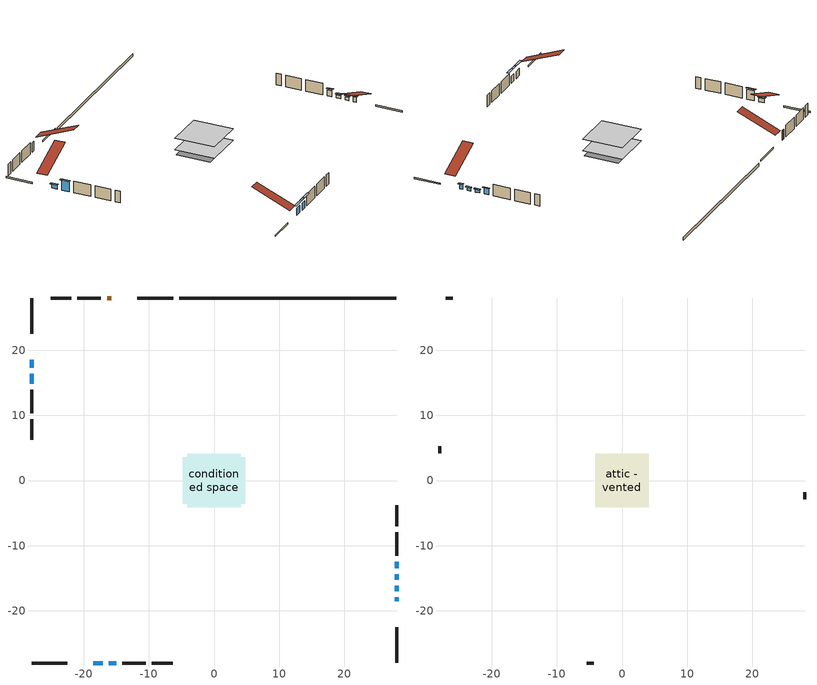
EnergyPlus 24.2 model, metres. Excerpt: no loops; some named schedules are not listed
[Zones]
conditioned space
 floor adiabatic (Floor2 construction): -4.13,-4.13 -4.13,4.13 4.13,4.13 4.13,-4.13 z0.26
 floor adiabatic (AdiabaticFloorConstruction): -4.12,-4.12 -4.12,4.12 4.12,4.12 4.12,-4.12 z0.26
 floor foundation (Slab1 construction): -4.8,-3.55 -4.8,3.55 4.8,3.55 4.8,-3.55 z-0.35
 wall outside (RimJoist1 construction): -6.29,28.03 -11.79,28.03 / -28.03,-28.03 -22.52,-28.03 / -28.03,28.03 -28.03,22.52 / 28.03,-28.03 28.03,-22.52 z0.26:0.56
 wall outside (AdiabaticWallConstruction 1): -15.8,28.03 -16.43,28.03 z0.26:2.29
 wall outside (AdiabaticWallConstruction): 28.03,-18.52 28.03,-17.9 z0.26:1.28; 28.03,-16.98 28.03,-16.16 / 28.03,-15.23 28.03,-14.37 z0.26:0.92; -18.51,-28.03 -17.09,-28.03 / -16.16,-28.03 -15.04,-28.03 z0.26:1.73; -28.03,18.51 -28.03,17.34 z0.26:1.12; -28.03,16.42 -28.03,14.89 z0.26:2.39; 28.03,-13.44 28.03,-12.47 z0.26:1.58
 wall outside (Wall1 construction): -17.35,28.03 -20.96,28.03 / -14.11,-28.03 -10.51,-28.03 / -28.03,13.96 -28.03,10.36 / 28.03,-11.55 28.03,-7.94 z0.26:2.7
 wall outside (Wall2 construction): -21.89,28.03 -25.1,28.03 / -9.58,-28.03 -6.37,-28.03 / -28.03,9.43 -28.03,6.22 / 28.03,-7.01 28.03,-3.8 z0.26:2.7
 wall foundation (FoundationWall1 construction): 28.03,28.03 -5.36,28.03 z-0.35:0.26
 window (WindowConstruction 7): 28.03,-18.51 28.03,-17.9 z0.26:1.27
 window (WindowConstruction): 28.03,-16.97 28.03,-16.16 z0.26:0.92
 window (WindowConstruction 1): 28.03,-15.23 28.03,-14.37 z0.26:0.92
 window (WindowConstruction 2): -18.51,-28.03 -17.09,-28.03 z0.26:1.73
 window (WindowConstruction 3): -16.16,-28.03 -15.04,-28.03 z0.26:1.73
 window (WindowConstruction 4): -28.03,18.51 -28.03,17.35 z0.26:1.12
 window (WindowConstruction 5): -28.03,16.42 -28.03,14.89 z0.26:2.39
 window (WindowConstruction 6): 28.03,-13.44 28.03,-12.47 z0.26:1.58
 door (Door): -15.8,28.03 -16.42,28.03 z0.26:2.29
 ceiling adiabatic (AdiabaticFloorConstruction): 4.12,-4.12 4.12,4.12 -4.12,4.12 -4.12,-4.12 z0.26
attic - vented
 floor to conditioned space (Floor1 construction Reversed): -4.12,-4.12 -4.12,4.12 4.12,4.12 4.12,-4.12 z2.7
 wall outside (Wall3 construction): -26.02,28.03 -27.1,28.03 / -5.44,-28.03 -4.37,-28.03 / -28.03,5.29 -28.03,4.22 / 28.03,-2.88 28.03,-1.8 z0.26:2.7
 roof outside (Roof1 construction): -14.87,28.03,2.7 -14.87,20.1,6 -12.72,20.1,6 -12.72,28.03,2.7; -19.44,-28.03,2.7 -19.44,-20.1,6 -21.59,-20.1,6 -21.59,-28.03,2.7; -28.03,19.44,2.7 -20.1,19.44,6 -20.1,21.59,6 -28.03,21.59,2.7; 28.03,-19.44,2.7 20.1,-19.44,6 20.1,-21.59,6 28.03,-21.59,2.7
shading: 28.03,-17.7 28.03,-18.71 28.44,-18.71 28.44,-17.7 z1.48; 28.03,-15.96 28.03,-17.18 28.44,-17.18 28.44,-15.96 z1.12; 28.03,-14.17 28.03,-15.43 28.44,-15.43 28.44,-14.17 z1.12; -15.97,-28.03 -19.63,-28.03 -19.63,-28.44 -15.97,-28.44 z2.85; -13.92,-28.03 -17.28,-28.03 -17.28,-28.44 -13.92,-28.44 z2.85; -28.03,17.14 -28.03,18.71 -28.44,18.71 -28.44,17.14 z1.32; -28.03,14.69 -28.03,16.62 -28.44,16.62 -28.44,14.69 z2.59; 28.03,-12.27 28.03,-13.64 28.44,-13.64 28.44,-12.27 z1.78
[Building]
Building 1: Terrain=Suburbs
[Site:Location]
Bathurst AP_NB: Latitude {deg}=47.63; Longitude {deg}=-65.74; Time Zone {hr}=-4; Elevation {m}=59; Keep Site Location Information=Yes
[Site:GroundTemperature:Shallow]
0.0375368, -2.14911, -2.32423, -1.28655, 2.87914, 7.02543, 10.62, 12.8971, 13.0906, 11.2385, 7.7356, 3.71651
[Site:WaterMainsTemperature]
Calculation Method=Schedule; Temperature Schedule=mains temperature schedule
[Material] Roughness=Rough; Thermal Absorptance=0.9
Name | Thickness {m} | Conductivity {W/m-K} | Density {kg/m3} | Specific Heat {J/kg-K} | Solar Absorptance | Visible Absorptance
asphalt or fiberglass shingles | 0.00635 | 0.162714 | 1121.4 | 1465.45 | 0.4 | 0.4
ceiling loosefill ins | 0.169333 | 0.0480833 | 16.02 | 1046.75 | 0.7 | 0.7
ceiling stud and cavity | 0.1397 | 0.286413 | 65.682 | 1177.47 | 0.7 | 0.7
concrete 4.0 in. | 0.1016 | 1.803125 | 2242.8 | 837.4 | 0.7 | 0.7
concrete 8.0 in. | 0.2032 | 1.803125 | 2242.8 | 837.4 | 0.7 | 0.7
door material | 0.04445 | 0.053851 | 512.64 | 1214.23 | 0.7 | 0.7
exterior vertical ins | 0.0258564 | 0.029427 | 32.04 | 1214.23 | 0.7 | 0.7
floor covering | 0.0127 | 9.015625 | 54.468 | 1339.84 | 0.6 | 0.6
floor covering 1 | 0.0127 | 0.0433444 | 54.468 | 1339.84 | 0.6 | 0.6
floor rigid ins; wall rigid ins 1 | 0.512978 | 0.029427 | 32.04 | 1214.23 | 0.7 | 0.7
floor stud and cavity | 0.0889 | 0.303776 | 50.32683 | 1063.81 | 0.7 | 0.7
floor stud and cavity 1 | 0.1397 | 1.75129 | 37.0049 | 1207.88 | 0.7 | 0.7
furniture material conditioned space 1 | 0.1524 | 0.115458 | 640.8 | 1214.23 | 0.6 | 0.6
gypsum board | 0.0127 | 0.160291 | 801 | 837.4 | 0.6 | 0.6
gypsum board 1 | 0.0127 | 0.160291 | 801 | 837.4 | 0.7 | 0.7
osb sheathing 0.5 in. | 0.0127 | 0.115458 | 512.64 | 1214.23 | 0.7 | 0.7
osb sheathing 0.75 in. | 0.01905 | 0.115458 | 512.64 | 1214.23 | 0.7 | 0.7
osb sheathing 2.0 in. | 0.0508 | 0.115458 | 512.64 | 1214.23 | 0.7 | 0.7
rim joist stud and cavity | 0.0508 | 0.0707837 | 125.044 | 1163.47 | 0.6 | 0.6
wall rigid ins | 0.051816 | 0.029427 | 32.04 | 1214.23 | 0.7 | 0.7
wall stud and cavity | 0.1397 | 0.0940029 | 139.0536 | 1170.24 | 0.7 | 0.7
wall stud and cavity 1 | 0.1397 | 0.227335 | 139.0536 | 1170.24 | 0.7 | 0.7
wall stud and cavity 2 | 0.0889 | 6.1454 | 50.32683 | 1063.81 | 0.6 | 0.6
wall stud and cavity 3 | 0.0889 | 0.380278 | 52.3479 | 1209.89 | 0.7 | 0.7
wall stud and cavity 4 | 0.0889 | 0.391764 | 83.0341 | 1211.67 | 0.7 | 0.7
wood siding | 0.0254 | 0.102417 | 544.68 | 1172.36 | 0.4 | 0.4
wood siding 1 | 0.00254 | 0.102417 | 544.68 | 1172.36 | 0.4 | 0.4
wood siding 2; wood siding 3; wood siding 4 | 0.0254 | 0.102417 | 544.68 | 1172.36 | 0.7 | 0.7
[WindowMaterial:SimpleGlazingSystem]
Name | U-Factor {W/m2-K} | Solar Heat Gain Coefficient
WindowMaterial | 2.99458 | 0.51
WindowMaterial 1 | 2.992306 | 0.51
WindowMaterial 2 | 2.918492 | 0.63
WindowMaterial 3 | 2.93155 | 0.61
WindowMaterial 4 | 2.958238 | 0.57
WindowMaterial 5 | 2.82878 | 0.58
WindowMaterial 6 | 2.94518 | 0.59
WindowMaterial 7 | 2.97414 | 0.61
[Construction]
AdiabaticFloorConstruction: floor stud and cavity 1, floor rigid ins, osb sheathing 0.75 in., floor covering 1
AdiabaticWallConstruction: wood siding 3, wall rigid ins 1, wall stud and cavity 3, gypsum board
AdiabaticWallConstruction 1: wood siding 4, wall rigid ins 1, wall stud and cavity 3, gypsum board
Door: door material
Floor1 construction Reversed: gypsum board, ceiling stud and cavity, ceiling loosefill ins
Floor2 construction: floor stud and cavity, floor covering
FoundationWall1 construction: concrete 8.0 in., gypsum board 1
furniture construction conditioned space 1: furniture material conditioned space 1
PartitionWallConstruction: gypsum board, wall stud and cavity 4, gypsum board
RimJoist1 construction: wood siding 2, osb sheathing 2.0 in., rim joist stud and cavity
Roof1 construction: asphalt or fiberglass shingles
Slab1 construction: concrete 4.0 in.
Wall1 construction: wood siding, osb sheathing 0.5 in., wall stud and cavity, gypsum board
Wall2 construction: wood siding, wall rigid ins, osb sheathing 0.5 in., wall stud and cavity 1, gypsum board
Wall3 construction: wood siding 1, wall stud and cavity 2
WindowConstruction: WindowMaterial
WindowConstruction 1: WindowMaterial 1
WindowConstruction 2: WindowMaterial 2
WindowConstruction 3: WindowMaterial 3
WindowConstruction 4: WindowMaterial 4
WindowConstruction 5: WindowMaterial 5
WindowConstruction 6: WindowMaterial 6
WindowConstruction 7: WindowMaterial 7
[Zone] Multiplier=1; Part of Total Floor Area=Yes
Name | Volume {m3}
attic - vented | 35.953
conditioned space | 216
[Space]
Name | Zone | Volume {m3}
attic - vented 1 | attic - vented | 35.953
conditioned space 1 | conditioned space | 216
[ZoneInfiltration:EffectiveLeakageArea]
infil attic - vented 1: Zone or Space=attic - vented 1; Schedule=Always On Discrete; Effective Air Leakage Area {cm2}=2720.4; Stack Coefficient=0.000399133; Wind Coefficient=1.34983e-05
[ZoneMixing]
whole house fan mix: Zone or Space=attic - vented; Schedule=Always On Continuous; Design Flow Rate Calculation Method=Flow/Zone; Design Flow Rate {m3/s}=0; Source Zone or Space=conditioned space
[SurfaceProperty:ExposedFoundationPerimeter]
Slab1: Exposed Perimeter Calculation Method=TotalExposedPerimeter; Total Exposed Perimeter {m}=33.382
[InternalMass] Zone or ZoneList=conditioned space; Space or SpaceList=conditioned space 1
Name | Construction | Surface Area {m2}
furniture mass conditioned space 1 | furniture construction conditioned space 1 | 81.6571
partition wall mass | PartitionWallConstruction | 136.072
[Lights]
interior lighting: Zone or ZoneList or Space or SpaceList=conditioned space 1; Schedule=interior lighting schedule; Design Level Calculation Method=LightingLevel; Lighting Level {W}=343.2; Return Air Fraction=0; Fraction Radiant=0.6; Fraction Visible=0.2; Fraction Replaceable=1
[People]
occupants: Zone or ZoneList or Space or SpaceList=conditioned space 1; Number of People Schedule=occupants schedule; Number of People Calculation Method=People; Number of People=3; Fraction Radiant=0.314171; Sensible Heat Fraction=0.56303; Activity Level Schedule=occupants activity schedule; Carbon Dioxide Generation Rate {m3/s-W}=0; Enable ASHRAE 55 Comfort Warnings=No; Mean Radiant Temperature Calculation Type=EnclosureAveraged
[ElectricEquipment] Zone or ZoneList or Space or SpaceList=conditioned space 1; Design Level Calculation Method=EquipmentLevel
Name | Schedule | Design Level {W} | Fraction Latent | Fraction Radiant | Fraction Lost
clothes dryer | clothes dryer schedule | 140.772 | 0.015 | 0.081 | 0.85
clothes washer | clothes washer schedule | 32.1985 | 0.03 | 0.162 | 0.7
cooking range | cooking range schedule | 215.147 | 0.08 | 0.432 | 0.2
dishwasher | dishwasher schedule | 66.8632 | 0.3 | 0.18 | 0.4
fridge | fridge schedule | 72.9452 | 0 | 0.6 | 0
mech vent bath fan 0 | mech vent bath fan 0 schedule | 50.2 | 0 | 0 | 1
mech vent house fan | mech vent house fan schedule | 0 | 0 | 0 | 1
mech vent house fan cfis | mech vent house fan cfis schedule | 0 | 0 | 0 | 0
misc plug loads | misc plug loads schedule | 494.7 | 0.045 | 0.513 | 0.1
whole house fan | Always On Discrete | 0 | 0 | 0 | 1
[OtherEquipment] Zone or ZoneList or Space or SpaceList=conditioned space 1; Design Level Calculation Method=EquipmentLevel
Name | Fuel Type | Schedule | Design Level {W} | Fraction Latent | Fraction Radiant | Fraction Lost
clothes dryer 1 | Electricity | clothes dryer schedule | 0 | 0.015 | 0.081 | 0.85
cooking range 1 | Electricity | cooking range schedule | 0 | 0.08 | 0.432 | 0.2
general water use latent | None | general water use schedule | 62.594 | 1 | 0 | 0
general water use sensible | None | general water use schedule | -61.6891 | 0 | 0.6 | 0
mech vent house fan latent load | None | Always On Discrete | 0 | 1 | 0 | 0
mech vent house fan sensible load | None | Always On Discrete | 0 | 0 | 0 | 0
water heater energy adjustment1 | Electricity | Always On Discrete | 0.01 | 0 | 0 | 1
[ZoneInfiltration:DesignFlowRate] Zone or ZoneList or Space or SpaceList=conditioned space 1; Schedule=Always On Discrete; Design Flow Rate Calculation Method=Flow/Zone; Design Flow Rate {m3/s}=0
infil flow; natural vent flow; whole house fan flow
[ZoneControl:Thermostat]
conditioned space Thermostat: Zone or ZoneList=conditioned space; Control Type Schedule=conditioned space Thermostat Schedule; Control 1=conditioned space temperature setpoint; Temperature Difference Between Cutout And Setpoint {deltaC}=0
[ZoneHVAC:Baseboard:Convective:Electric]
electric baseboard: Availability Schedule=Always On Discrete; Heating Design Capacity {W}=9499.02; Efficiency=1
[AirLoopHVAC:UnitarySystem]
unit heater unitary system: Control Type=Load; Controlling Zone or Thermostat Location=conditioned space; Dehumidification Control Type=None; Availability Schedule=Always On Discrete; Supply Fan=unit heater supply fan; Fan Placement=BlowThrough; Supply Air Fan Operating Mode Schedule=unit heater auto fan schedule; Heating Coil=unit heater htg coil; DX Heating Coil Sizing Ratio=1; Use DOAS DX Cooling Coil=No; Minimum Supply Air Temperature {C}=2; Latent Load Control=SensibleOnlyLoadControl; Cooling Supply Air Flow Rate Method=None; Heating Supply Air Flow Rate Method=SupplyAirFlowRate; Heating Supply Air Flow Rate {m3/s}=0.00141584; No Load Supply Air Flow Rate Method=SupplyAirFlowRate; No Load Supply Air Flow Rate {m3/s}=0; No Load Supply Air Flow Rate Control Set To Low Speed=Yes; Maximum Supply Air Temperature {C}=48.8889; Maximum Outdoor Dry-Bulb Temperature for Supplemental Heater Operation {C}=21; Ancillary On-Cycle Electric Power {W}=0; Ancillary Off-Cycle Electric Power {W}=0
[Fan:SystemModel]
unit heater supply fan: Availability Schedule=Always On Discrete; Design Maximum Air Flow Rate {m3/s}=0.00141584; Speed Control Method=Discrete; Electric Power Minimum Flow Rate Fraction=0.2; Design Pressure Rise {Pa}=500; Motor Efficiency=1; Motor In Air Stream Fraction=1; Design Electric Power Consumption {W}=Autosize; Design Power Sizing Method=PowerPerFlow; Electric Power Per Unit Flow Rate {W/(m3/s)}=28251.7; Electric Power Per Unit Flow Rate Per Unit Pressure {W/((m3/s)-Pa)}=1.66667; Fan Total Efficiency=0.7; Motor Loss Radiative Fraction=0; Number of Speeds=1; Speed Flow Fraction 1=1; Speed Electric Power Fraction 1=1
[Coil:Heating:Fuel]
unit heater htg coil: Availability Schedule=Always On Discrete; Fuel Type=OtherFuel1; Burner Efficiency=0.65; Nominal Capacity {W}=0.293071; On Cycle Parasitic Electric Load {W}=0; Off Cycle Parasitic Fuel Load {W}=0
[Zone equipment]
conditioned space: electric baseboard, unit heater unitary system
[Foundation:Kiva]
Foundation Kiva 1: Initial Indoor Air Temperature {C}=18; Wall Height Above Grade {m}=0.259994; Wall Depth Below Slab {m}=0.2032; Custom Block Material Name 1=exterior vertical ins; Custom Block Depth 1 {m}=0.609996; Custom Block X Position 1 {m}=0.2159; Custom Block Z Position 1 {m}=0
[Foundation:Kiva:Settings]
Soil Conductivity {W/m-K}=0.849921; Soil Density {kg/m3}=1842.3; Soil Specific Heat {J/kg-K}=418.7; Ground Solar Absorptivity=0.9; Ground Thermal Absorptivity=0.9; Ground Surface Roughness {m}=0.03; Far-Field Width {m}=40; Deep-Ground Boundary Condition=ZeroFlux; Deep-Ground Depth {m}=40; Minimum Cell Dimension {m}=0.2; Maximum Cell Growth Coefficient=3; Simulation Timestep=Timestep
[Exterior:Lights]
exterior lighting: Schedule=exterior lighting schedule; Design Level {W}=75.6
[EnergyManagementSystem:GlobalVariable]
infil_program_Qfan
infil_program_Qinf
natural_vent_program_Qnv
natural_vent_program_Qwhf
[EnergyManagementSystem:Sensor]
Name | Output:Variable or Output:Meter Index Key | Output:Variable or Output:Meter
airflow_gain | infil flow | Infiltration Sensible Heat Gain Energy
airflow_gain_1 | natural vent flow | Infiltration Sensible Heat Gain Energy
airflow_gain_2 | whole house fan flow | Infiltration Sensible Heat Gain Energy
airflow_loss | infil flow | Infiltration Sensible Heat Loss Energy
airflow_loss_1 | natural vent flow | Infiltration Sensible Heat Loss Energy
airflow_loss_2 | whole house fan flow | Infiltration Sensible Heat Loss Energy
clg_load_cond |  | Cooling:EnergyTransfer:Zone:CONDITIONED SPACE
clg_sp_s; clg_sp_s_1 | cooling setpoint | Schedule Value
clothes_dryer_exhaust_0_sch_s | clothes dryer exhaust 0 schedule | Schedule Value
conditioned_space_clg_unmet_s | conditioned space | Zone Cooling Setpoint Not Met Time
conditioned_space_htg_unmet_s | conditioned space | Zone Heating Setpoint Not Met Time
cool_season | cooling season schedule | Schedule Value
fridge_tin_s | conditioned space | Zone Mean Air Temperature
htg_load_cond |  | Heating:EnergyTransfer:Zone:CONDITIONED SPACE
htg_sp_s; htg_sp_s_1 | heating setpoint | Schedule Value
ig_ee_conv | clothes dryer | Electric Equipment Convective Heating Energy
ig_ee_conv_2 | cooking range | Electric Equipment Convective Heating Energy
ig_ee_conv_4 | fridge | Electric Equipment Convective Heating Energy
ig_ee_conv_5 | misc plug loads | Electric Equipment Convective Heating Energy
ig_ee_conv_6 | whole house fan | Electric Equipment Convective Heating Energy
ig_ee_rad | clothes dryer | Electric Equipment Radiant Heating Energy
ig_ee_rad_2 | cooking range | Electric Equipment Radiant Heating Energy
ig_ee_rad_4 | fridge | Electric Equipment Radiant Heating Energy
ig_ee_rad_5 | misc plug loads | Electric Equipment Radiant Heating Energy
ig_ee_rad_6 | whole house fan | Electric Equipment Radiant Heating Energy
ig_lgt_conv | interior lighting | Lights Convective Heating Energy
ig_lgt_rad | interior lighting | Lights Radiant Heating Energy
ig_lgt_vis | interior lighting | Lights Visible Radiation Heating Energy
ig_oe_conv | clothes dryer 1 | Other Equipment Convective Heating Energy
ig_oe_conv_1 | cooking range 1 | Other Equipment Convective Heating Energy
ig_oe_conv_2 | general water use latent | Other Equipment Convective Heating Energy
ig_oe_conv_3 | general water use sensible | Other Equipment Convective Heating Energy
ig_oe_conv_4 | water heater energy adjustment1 | Other Equipment Convective Heating Energy
ig_oe_rad | clothes dryer 1 | Other Equipment Radiant Heating Energy
ig_oe_rad_1 | cooking range 1 | Other Equipment Radiant Heating Energy
ig_oe_rad_2 | general water use latent | Other Equipment Radiant Heating Energy
ig_oe_rad_3 | general water use sensible | Other Equipment Radiant Heating Energy
ig_oe_rad_4 | water heater energy adjustment1 | Other Equipment Radiant Heating Energy
ig_ppl_conv | occupants | People Convective Heating Energy
ig_ppl_rad | occupants | People Radiant Heating Energy
im_conv | furniture mass conditioned space 1 | Surface Inside Face Convection Heat Gain Energy
im_conv_1 | partition wall mass | Surface Inside Face Convection Heat Gain Energy
im_ig | furniture mass conditioned space 1 | Surface Inside Face Internal Gains Radiation Heat Gain Energy
im_ig_1 | partition wall mass | Surface Inside Face Internal Gains Radiation Heat Gain Energy
im_lgt | furniture mass conditioned space 1 | Surface Inside Face Lights Radiation Heat Gain Energy
im_lgt_1 | partition wall mass | Surface Inside Face Lights Radiation Heat Gain Energy
im_sol | furniture mass conditioned space 1 | Surface Inside Face Solar Radiation Heat Gain Energy
im_sol_1 | partition wall mass | Surface Inside Face Solar Radiation Heat Gain Energy
im_surf | furniture mass conditioned space 1 | Surface Inside Face Net Surface Thermal Radiation Heat Gain Energy
im_surf_1 | partition wall mass | Surface Inside Face Net Surface Thermal Radiation Heat Gain Energy
mech_vent_bath_fan_0_sch_s | mech vent bath fan 0 schedule | Schedule Value
mv_conv | mech vent bath fan 0 | Electric Equipment Convective Heating Energy
mv_conv_1 | mech vent house fan | Electric Equipment Convective Heating Energy
mv_conv_2 | mech vent house fan cfis | Electric Equipment Convective Heating Energy
mv_conv_3 | mech vent house fan latent load | Other Equipment Convective Heating Energy
mv_conv_4 | mech vent house fan sensible load | Other Equipment Convective Heating Energy
mv_rad | mech vent bath fan 0 | Electric Equipment Radiant Heating Energy
mv_rad_1 | mech vent house fan | Electric Equipment Radiant Heating Energy
mv_rad_2 | mech vent house fan cfis | Electric Equipment Radiant Heating Energy
mv_rad_3 | mech vent house fan latent load | Other Equipment Radiant Heating Energy
mv_rad_4 | mech vent house fan sensible load | Other Equipment Radiant Heating Energy
natural_vent_s | natural vent schedule | Schedule Value
out_pb_s |  | Site Outdoor Air Barometric Pressure
out_wt_s |  | Site Outdoor Air Humidity Ratio
site_vw_s |  | Site Wind Speed
ss_back_out | Window1 | Surface Window Shortwave from Zone Back Out Window Heat Transfer Rate
ss_back_out_1 | Window2 | Surface Window Shortwave from Zone Back Out Window Heat Transfer Rate
ss_back_out_2 | Window3 | Surface Window Shortwave from Zone Back Out Window Heat Transfer Rate
ss_back_out_3 | Window4 | Surface Window Shortwave from Zone Back Out Window Heat Transfer Rate
ss_back_out_4 | Window5 | Surface Window Shortwave from Zone Back Out Window Heat Transfer Rate
ss_back_out_5 | Window6 | Surface Window Shortwave from Zone Back Out Window Heat Transfer Rate
ss_back_out_6 | Window7 | Surface Window Shortwave from Zone Back Out Window Heat Transfer Rate
ss_back_out_7 | Window8 | Surface Window Shortwave from Zone Back Out Window Heat Transfer Rate
ss_conv | Door1 | Surface Inside Face Convection Heat Gain Energy
ss_conv_1 | Window1 | Surface Inside Face Convection Heat Gain Energy
ss_conv_2 | Window2 | Surface Inside Face Convection Heat Gain Energy
ss_conv_3 | Window3 | Surface Inside Face Convection Heat Gain Energy
ss_conv_4 | Window4 | Surface Inside Face Convection Heat Gain Energy
ss_conv_5 | Window5 | Surface Inside Face Convection Heat Gain Energy
ss_conv_6 | Window6 | Surface Inside Face Convection Heat Gain Energy
ss_conv_7 | Window7 | Surface Inside Face Convection Heat Gain Energy
ss_conv_8 | Window8 | Surface Inside Face Convection Heat Gain Energy
ss_ig | Door1 | Surface Inside Face Internal Gains Radiation Heat Gain Energy
ss_ig_1 | Window1 | Surface Inside Face Internal Gains Radiation Heat Gain Energy
ss_ig_2 | Window2 | Surface Inside Face Internal Gains Radiation Heat Gain Energy
ss_ig_3 | Window3 | Surface Inside Face Internal Gains Radiation Heat Gain Energy
ss_ig_4 | Window4 | Surface Inside Face Internal Gains Radiation Heat Gain Energy
ss_ig_5 | Window5 | Surface Inside Face Internal Gains Radiation Heat Gain Energy
ss_ig_6 | Window6 | Surface Inside Face Internal Gains Radiation Heat Gain Energy
ss_ig_7 | Window7 | Surface Inside Face Internal Gains Radiation Heat Gain Energy
ss_ig_8 | Window8 | Surface Inside Face Internal Gains Radiation Heat Gain Energy
ss_lgt | Door1 | Surface Inside Face Lights Radiation Heat Gain Energy
ss_sol | Door1 | Surface Inside Face Solar Radiation Heat Gain Energy
ss_surf | Door1 | Surface Inside Face Net Surface Thermal Radiation Heat Gain Energy
ss_surf_1 | Window1 | Surface Inside Face Net Surface Thermal Radiation Heat Gain Energy
ss_surf_2 | Window2 | Surface Inside Face Net Surface Thermal Radiation Heat Gain Energy
ss_surf_3 | Window3 | Surface Inside Face Net Surface Thermal Radiation Heat Gain Energy
ss_surf_4 | Window4 | Surface Inside Face Net Surface Thermal Radiation Heat Gain Energy
ss_surf_5 | Window5 | Surface Inside Face Net Surface Thermal Radiation Heat Gain Energy
ss_surf_6 | Window6 | Surface Inside Face Net Surface Thermal Radiation Heat Gain Energy
ss_surf_7 | Window7 | Surface Inside Face Net Surface Thermal Radiation Heat Gain Energy
ss_surf_8 | Window8 | Surface Inside Face Net Surface Thermal Radiation Heat Gain Energy
ss_trans_in | Window1 | Surface Window Transmitted Solar Radiation Rate
ss_trans_in_1 | Window2 | Surface Window Transmitted Solar Radiation Rate
ss_trans_in_2 | Window3 | Surface Window Transmitted Solar Radiation Rate
ss_trans_in_3 | Window4 | Surface Window Transmitted Solar Radiation Rate
ss_trans_in_4 | Window5 | Surface Window Transmitted Solar Radiation Rate
ss_trans_in_5 | Window6 | Surface Window Transmitted Solar Radiation Rate
ss_trans_in_6 | Window7 | Surface Window Transmitted Solar Radiation Rate
ss_trans_in_7 | Window8 | Surface Window Transmitted Solar Radiation Rate
ss_trans_out | Window1 | Surface Inside Face Initial Transmitted Diffuse Transmitted Out Window Solar Radiation Rate
ss_trans_out_1 | Window2 | Surface Inside Face Initial Transmitted Diffuse Transmitted Out Window Solar Radiation Rate
ss_trans_out_2 | Window3 | Surface Inside Face Initial Transmitted Diffuse Transmitted Out Window Solar Radiation Rate
ss_trans_out_3 | Window4 | Surface Inside Face Initial Transmitted Diffuse Transmitted Out Window Solar Radiation Rate
ss_trans_out_4 | Window5 | Surface Inside Face Initial Transmitted Diffuse Transmitted Out Window Solar Radiation Rate
ss_trans_out_5 | Window6 | Surface Inside Face Initial Transmitted Diffuse Transmitted Out Window Solar Radiation Rate
ss_trans_out_6 | Window7 | Surface Inside Face Initial Transmitted Diffuse Transmitted Out Window Solar Radiation Rate
ss_trans_out_7 | Window8 | Surface Inside Face Initial Transmitted Diffuse Transmitted Out Window Solar Radiation Rate
s_conv | Floor1 | Surface Inside Face Convection Heat Gain Energy
s_conv_1 | Floor2 | Surface Inside Face Convection Heat Gain Energy
s_conv_10 | Wall1:0 | Surface Inside Face Convection Heat Gain Energy
s_conv_11 | Wall1:180 | Surface Inside Face Convection Heat Gain Energy
s_conv_12 | Wall1:270 | Surface Inside Face Convection Heat Gain Energy
s_conv_13 | Wall1:90 | Surface Inside Face Convection Heat Gain Energy
s_conv_14 | Wall2:0 | Surface Inside Face Convection Heat Gain Energy
s_conv_15 | Wall2:180 | Surface Inside Face Convection Heat Gain Energy
s_conv_16 | Wall2:270 | Surface Inside Face Convection Heat Gain Energy
s_conv_17 | Wall2:90 | Surface Inside Face Convection Heat Gain Energy
s_conv_2 | FoundationWall1 | Surface Inside Face Convection Heat Gain Energy
s_conv_3 | inferred conditioned ceiling | Surface Inside Face Convection Heat Gain Energy
s_conv_4 | inferred conditioned floor | Surface Inside Face Convection Heat Gain Energy
